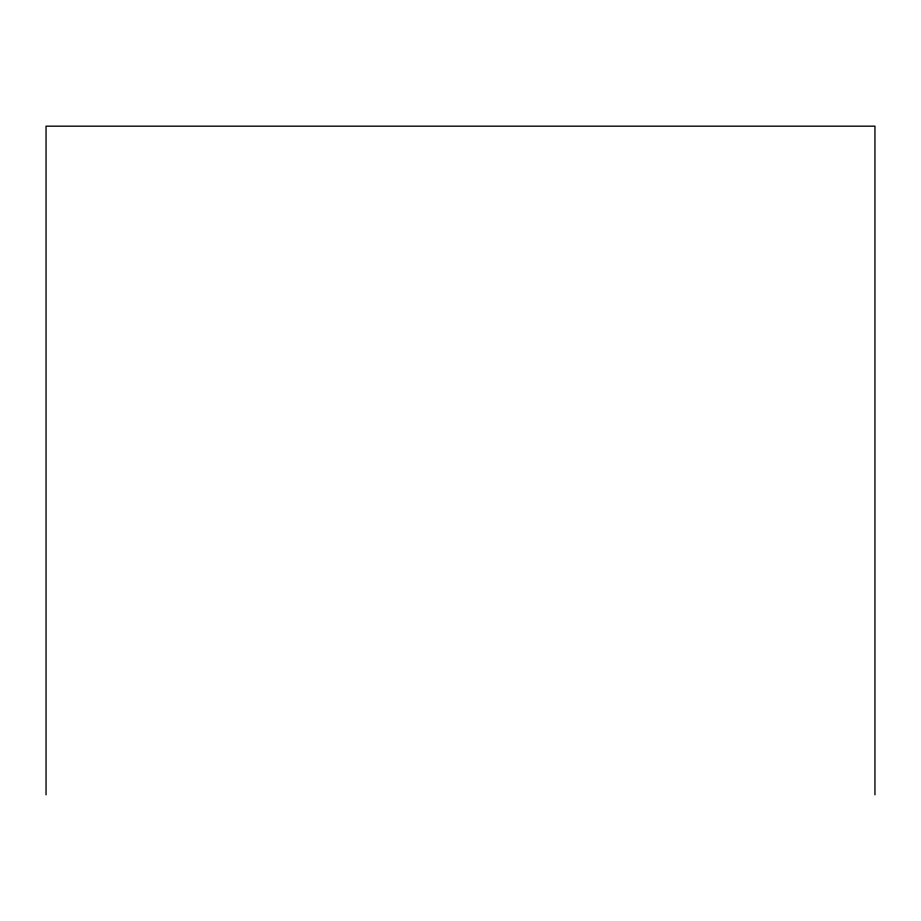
<?xml version="1.0" encoding="UTF-8"?>
<svg xmlns="http://www.w3.org/2000/svg" width="921" height="921" viewBox="0 0 921 921"><rect width="100%" height="100%" fill="white"/><g stroke="black" fill="none" stroke-linecap="round" stroke-linejoin="round"><path stroke-width="1.38" d="M874.95 794.823L874.95 126.177L46.05 126.177L46.05 794.823"/></g></svg>
